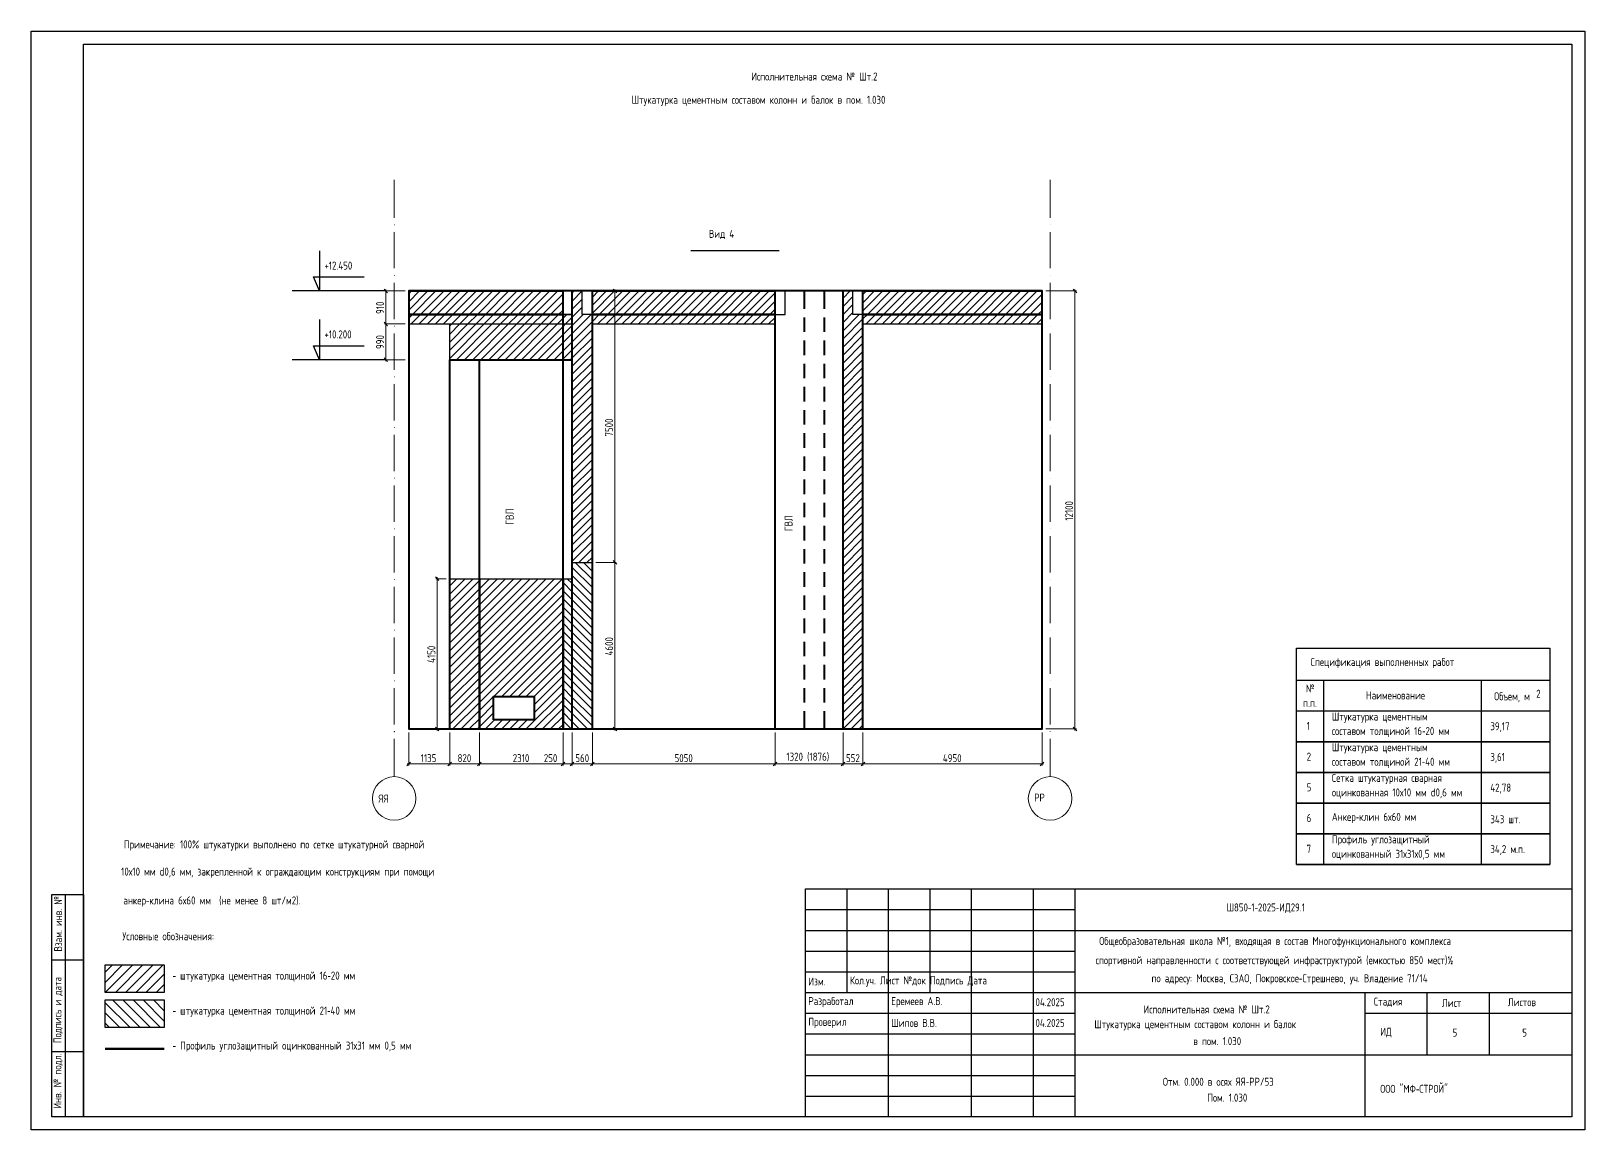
# Model space of a CAD drawing. Header units: millimetres. Extents: x 0 to 129, y 0 to 17.
# Drawn here: x 105.26 to 128.55, y 0.65 to 17.12 of the extents above; entities that cross this region are included whole.
import ezdxf

# ---------------------------------------------------------------- set-up
doc = ezdxf.new("R2010")
doc.units = ezdxf.units.MM
doc.layers.add('PDF _0', color=7, linetype='Continuous')
doc.layers.add('PDF _Текст', color=7, linetype='Continuous')
doc.layers.add('PDF _Оси-1', color=7, linetype='Continuous', true_color=0xaaaaaa)
doc.layers.add('PDF _Оси-3', color=7, linetype='Continuous', true_color=0x989898)
doc.styles.get("Standard").update_dxf_attribs({"font": 'ГОСТ тип А.ttf'})

msp = doc.modelspace()

# ---------------------------------------------------------------- linework, layer by layer
at = {"layer": 'PDF _0', "lineweight": 25}
for points in [[(105.257, 17.12), (128.553, 17.12), (128.553, 0.648), (105.257, 0.648)], [(106.041, 16.924), (128.357, 16.924), (128.357, 0.844), (106.041, 0.844)], [(128.027, 4.626), (124.231, 4.626), (124.231, 7.868), (128.027, 7.868)], [(128.027, 6.467), (124.231, 6.467)], [(128.027, 6.007), (124.231, 6.007)], [(128.027, 5.547), (124.231, 5.547)], [(128.027, 5.087), (124.231, 5.087)], [(116.865, 4.261), (128.357, 4.261), (128.357, 0.844), (116.865, 0.844)], [(105.57, 4.178), (106.041, 4.178), (106.041, 0.844), (105.57, 0.844)]]:
    msp.add_lwpolyline(points, close=True, dxfattribs=at)
for points in [[(109.582, 13.827), (109.582, 13.224), (109.49, 13.435), (110.252, 13.435)], [(115.15, 13.83), (116.475, 13.83)], [(110.554, 13.224), (109.169, 13.224)], [(113.232, 12.872), (113.368, 12.872), (113.368, 13.224), (113.232, 13.224)], [(113.672, 12.872), (113.52, 12.872), (113.52, 13.224), (113.672, 13.224)], [(116.412, 12.872), (116.564, 12.872), (116.564, 13.224), (116.412, 13.224)], [(117.729, 12.872), (117.579, 12.872), (117.579, 13.224), (117.729, 13.224)], [(109.582, 12.796), (109.582, 12.193), (109.49, 12.404), (110.252, 12.404)], [(111.534, 12.193), (111.534, 12.731)], [(110.554, 12.193), (109.169, 12.193)], [(113.368, 9.155), (113.672, 9.155)], [(124.231, 7.388), (128.027, 7.388)], [(124.634, 7.388), (124.634, 4.626)], [(126.996, 7.388), (126.996, 4.626)], [(124.231, 6.928), (128.027, 6.928)], [(124.231, 4.626), (128.027, 4.626)], [(117.486, 4.261), (117.486, 2.708)], [(118.108, 4.261), (118.108, 0.844)], [(118.729, 4.261), (118.729, 2.708)], [(119.35, 4.261), (119.35, 0.844)], [(120.282, 4.261), (120.282, 0.844)], [(120.903, 4.261), (120.903, 0.844)], [(105.767, 4.178), (105.767, 0.844)], [(116.865, 3.95), (120.903, 3.95)], [(116.865, 3.64), (128.357, 3.64)], [(116.865, 3.329), (120.903, 3.329)], [(105.57, 3.197), (106.041, 3.197)], [(116.865, 3.018), (120.903, 3.018)], [(116.865, 2.708), (128.357, 2.708)], [(125.251, 2.708), (125.251, 0.844)], [(126.183, 2.708), (126.183, 1.776)], [(127.115, 2.708), (127.115, 1.776)], [(116.865, 2.397), (120.903, 2.397)], [(125.251, 2.397), (128.357, 2.397)], [(116.865, 2.087), (120.903, 2.087)], [(105.57, 1.825), (106.041, 1.825)], [(116.865, 1.776), (128.357, 1.776)], [(116.865, 1.465), (120.903, 1.465)], [(116.865, 1.155), (120.903, 1.155)]]:
    msp.add_lwpolyline(points, dxfattribs=at)
at = {"layer": 'PDF _0', "lineweight": 13}
for points in [[(110.602, 13.197), (110.548, 13.252)], [(110.864, 13.224), (110.554, 13.224)], [(110.575, 13.246), (110.575, 12.709)], [(113.726, 13.224), (114.031, 13.224)], [(114.037, 13.197), (113.983, 13.252)], [(114.01, 13.246), (114.01, 9.133)], [(120.469, 13.224), (120.929, 13.224)], [(120.934, 13.197), (120.88, 13.252)], [(120.907, 13.246), (120.907, 6.637)], [(110.575, 12.752), (110.575, 12.172)], [(110.548, 12.221), (110.602, 12.166)], [(110.864, 12.193), (110.554, 12.193)], [(114.01, 9.177), (114.01, 6.637)], [(111.372, 8.884), (111.318, 8.938)], [(111.479, 8.911), (111.323, 8.911)], [(111.345, 8.932), (111.345, 6.637)], [(110.918, 6.605), (110.918, 6.112)], [(111.318, 6.686), (111.372, 6.632)], [(111.479, 6.659), (111.323, 6.659)], [(113.726, 6.659), (114.031, 6.659)], [(113.983, 6.686), (114.037, 6.632)], [(120.415, 6.605), (120.415, 6.112)], [(120.469, 6.659), (120.929, 6.659)], [(120.88, 6.686), (120.934, 6.632)], [(110.945, 6.161), (110.891, 6.107)], [(110.896, 6.134), (111.555, 6.134)], [(112, 6.134), (111.512, 6.134)], [(113.254, 6.134), (111.957, 6.134)], [(113.389, 6.134), (113.232, 6.134), (112.916, 6.134)], [(113.346, 6.134), (113.693, 6.134)], [(113.65, 6.134), (116.433, 6.134)], [(116.39, 6.134), (117.451, 6.134)], [(117.408, 6.134), (117.751, 6.134)], [(117.707, 6.134), (120.437, 6.134)], [(120.388, 6.107), (120.442, 6.161)]]:
    msp.add_lwpolyline(points, dxfattribs=at)
at = {"layer": 'PDF _0', "lineweight": 40}
for points in [[(117.729, 6.659), (120.415, 6.659), (120.415, 13.224), (110.918, 13.224), (110.918, 6.659), (112.79, 6.659), (113.091, 6.659), (113.368, 6.659), (113.368, 13.224)], [(113.232, 6.659), (113.232, 13.224)], [(113.368, 6.659), (113.672, 6.659), (113.672, 13.224)], [(116.412, 6.659), (116.412, 13.224)], [(116.851, 12.959), (116.851, 13.224)], [(117.153, 12.959), (117.153, 13.224)], [(117.153, 6.659), (117.43, 6.659), (117.43, 13.224)], [(117.43, 6.659), (117.729, 6.659), (117.729, 13.224)], [(113.232, 12.872), (110.918, 12.872)], [(116.412, 12.872), (113.672, 12.872)], [(116.851, 12.611), (116.851, 12.828)], [(117.153, 12.611), (117.153, 12.828)], [(120.415, 12.872), (117.729, 12.872)], [(116.851, 12.264), (116.851, 12.481)], [(117.153, 12.264), (117.153, 12.481)], [(111.534, 6.659), (111.534, 12.193), (113.368, 12.193)], [(111.979, 6.659), (111.979, 12.193)], [(116.851, 11.917), (116.851, 12.134)], [(117.153, 11.917), (117.153, 12.134)], [(116.851, 11.569), (116.851, 11.787)], [(117.153, 11.569), (117.153, 11.787)], [(116.851, 11.222), (116.851, 11.439)], [(117.153, 11.222), (117.153, 11.439)], [(116.851, 10.875), (116.851, 11.092)], [(117.153, 10.875), (117.153, 11.092)], [(116.851, 10.528), (116.851, 10.745)], [(117.153, 10.528), (117.153, 10.745)], [(116.851, 10.18), (116.851, 10.397)], [(117.153, 10.18), (117.153, 10.397)], [(116.851, 9.833), (116.851, 10.05)], [(117.153, 9.833), (117.153, 10.05)], [(116.851, 9.486), (116.851, 9.703)], [(117.153, 9.486), (117.153, 9.703)], [(116.851, 9.139), (116.851, 9.356)], [(117.153, 9.139), (117.153, 9.356)], [(116.851, 8.791), (116.851, 9.008)], [(117.153, 8.791), (117.153, 9.008)], [(116.851, 8.444), (116.851, 8.661)], [(117.153, 8.444), (117.153, 8.661)], [(116.851, 8.097), (116.851, 8.314)], [(117.153, 8.097), (117.153, 8.314)], [(116.851, 7.75), (116.851, 7.967)], [(117.153, 7.75), (117.153, 7.967)], [(116.851, 7.402), (116.851, 7.619)], [(117.153, 7.402), (117.153, 7.619)], [(116.851, 7.055), (116.851, 7.272)], [(117.153, 7.055), (117.153, 7.272)], [(113.672, 6.659), (116.851, 6.659), (116.851, 6.925)], [(116.851, 6.659), (117.153, 6.659), (117.153, 6.925)]]:
    msp.add_lwpolyline(points, dxfattribs=at)
at = {"layer": 'PDF _0', "color": 3, "lineweight": 30}
for points in [[(110.918, 13.182), (110.961, 13.224)], [(110.918, 13.06), (111.082, 13.224)], [(110.918, 12.938), (111.204, 13.224)], [(110.918, 12.816), (110.973, 12.872), (111.326, 13.224)], [(110.954, 12.731), (111.095, 12.872), (111.448, 13.224)], [(111.076, 12.731), (111.217, 12.872), (111.57, 13.224)], [(111.198, 12.731), (111.339, 12.872), (111.692, 13.224)], [(111.32, 12.731), (111.461, 12.872), (111.813, 13.224)], [(111.441, 12.731), (111.582, 12.872), (111.935, 13.224)], [(111.534, 12.701), (111.563, 12.731), (111.704, 12.872), (112.057, 13.224)], [(111.534, 12.579), (111.685, 12.731), (111.826, 12.872), (112.179, 13.224)], [(111.534, 12.458), (111.807, 12.731), (111.948, 12.872), (112.301, 13.224)], [(111.534, 12.336), (111.929, 12.731), (112.07, 12.872), (112.422, 13.224)], [(111.534, 12.214), (112.05, 12.731), (112.192, 12.872), (112.544, 13.224)], [(111.635, 12.193), (112.172, 12.731), (112.313, 12.872), (112.666, 13.224)], [(111.757, 12.193), (112.294, 12.731), (112.435, 12.872), (112.788, 13.224)], [(111.879, 12.193), (112.416, 12.731), (112.557, 12.872), (112.91, 13.224)], [(112.001, 12.193), (112.538, 12.731), (112.679, 12.872), (113.032, 13.224)], [(112.122, 12.193), (112.66, 12.731), (112.801, 12.872), (113.153, 13.224)], [(112.244, 12.193), (112.781, 12.731), (112.922, 12.872), (113.232, 13.181)], [(112.366, 12.193), (112.903, 12.731), (113.044, 12.872), (113.232, 13.06)], [(113.097, 12.193), (113.232, 12.329), (113.368, 12.464), (113.672, 12.768), (113.775, 12.872), (114.128, 13.224)], [(113.368, 13.195), (113.397, 13.224)], [(113.368, 13.073), (113.519, 13.224)], [(113.368, 12.952), (113.52, 13.103)], [(113.672, 13.134), (113.762, 13.224)], [(113.672, 13.012), (113.884, 13.224)], [(113.672, 12.89), (114.006, 13.224)], [(113.756, 12.731), (113.897, 12.872), (114.25, 13.224)], [(113.878, 12.731), (114.019, 12.872), (114.372, 13.224)], [(114, 12.731), (114.141, 12.872), (114.493, 13.224)], [(114.121, 12.731), (114.262, 12.872), (114.615, 13.224)], [(114.243, 12.731), (114.384, 12.872), (114.737, 13.224)], [(114.365, 12.731), (114.506, 12.872), (114.859, 13.224)], [(114.487, 12.731), (114.628, 12.872), (114.981, 13.224)], [(114.609, 12.731), (114.75, 12.872), (115.102, 13.224)], [(114.73, 12.731), (114.872, 12.872), (115.224, 13.224)], [(114.852, 12.731), (114.993, 12.872), (115.346, 13.224)], [(114.974, 12.731), (115.115, 12.872), (115.468, 13.224)], [(115.096, 12.731), (115.237, 12.872), (115.59, 13.224)], [(115.218, 12.731), (115.359, 12.872), (115.712, 13.224)], [(115.34, 12.731), (115.481, 12.872), (115.833, 13.224)], [(115.461, 12.731), (115.602, 12.872), (115.955, 13.224)], [(115.583, 12.731), (115.724, 12.872), (116.077, 13.224)], [(115.705, 12.731), (115.846, 12.872), (116.199, 13.224)], [(115.827, 12.731), (115.968, 12.872), (116.321, 13.224)], [(115.949, 12.731), (116.09, 12.872), (116.412, 13.194)], [(116.07, 12.731), (116.212, 12.872), (116.412, 13.072)], [(117.43, 13.115), (117.539, 13.224)], [(117.43, 12.506), (117.729, 12.806), (117.795, 12.872), (118.148, 13.224)], [(117.43, 12.993), (117.579, 13.143)], [(117.729, 13.171), (117.782, 13.224)], [(117.729, 13.049), (117.904, 13.224)], [(117.729, 12.928), (118.026, 13.224)], [(117.776, 12.731), (117.917, 12.872), (118.27, 13.224)], [(117.898, 12.731), (118.039, 12.872), (118.392, 13.224)], [(118.02, 12.731), (118.161, 12.872), (118.513, 13.224)], [(118.141, 12.731), (118.282, 12.872), (118.635, 13.224)], [(118.263, 12.731), (118.404, 12.872), (118.757, 13.224)], [(118.385, 12.731), (118.526, 12.872), (118.879, 13.224)], [(118.507, 12.731), (118.648, 12.872), (119.001, 13.224)], [(118.629, 12.731), (118.77, 12.872), (119.122, 13.224)], [(118.75, 12.731), (118.892, 12.872), (119.244, 13.224)], [(118.872, 12.731), (119.013, 12.872), (119.366, 13.224)], [(118.994, 12.731), (119.135, 12.872), (119.488, 13.224)], [(119.116, 12.731), (119.257, 12.872), (119.61, 13.224)], [(119.238, 12.731), (119.379, 12.872), (119.732, 13.224)], [(119.36, 12.731), (119.501, 12.872), (119.853, 13.224)], [(119.481, 12.731), (119.622, 12.872), (119.975, 13.224)], [(119.603, 12.731), (119.744, 12.872), (120.097, 13.224)], [(119.725, 12.731), (119.866, 12.872), (120.219, 13.224)], [(119.847, 12.731), (119.988, 12.872), (120.341, 13.224)], [(119.969, 12.731), (120.11, 12.872), (120.415, 13.177)], [(120.09, 12.731), (120.232, 12.872), (120.415, 13.055)], [(112.488, 12.193), (113.025, 12.731), (113.166, 12.872), (113.232, 12.938)], [(112.61, 12.193), (113.147, 12.731), (113.288, 12.872)], [(112.731, 12.193), (113.232, 12.694), (113.269, 12.731), (113.368, 12.83), (113.52, 12.982)], [(112.853, 12.193), (113.232, 12.572), (113.368, 12.708), (113.532, 12.872)], [(112.975, 12.193), (113.232, 12.45), (113.368, 12.586), (113.653, 12.872)], [(116.192, 12.731), (116.333, 12.872), (116.412, 12.95)], [(116.314, 12.731), (116.412, 12.828)], [(117.43, 12.872), (117.579, 13.021)], [(117.43, 12.75), (117.579, 12.9)], [(117.43, 12.628), (117.673, 12.872)], [(120.212, 12.731), (120.353, 12.872), (120.415, 12.933)], [(113.219, 12.193), (113.232, 12.207), (113.368, 12.342), (113.672, 12.646)], [(117.43, 12.384), (117.729, 12.684)], [(120.334, 12.731), (120.415, 12.812)], [(113.341, 12.193), (113.368, 12.221), (113.672, 12.524)], [(113.368, 12.099), (113.672, 12.403)], [(117.43, 12.263), (117.729, 12.562)], [(117.43, 12.141), (117.729, 12.44)], [(113.368, 11.977), (113.672, 12.281)], [(113.368, 11.855), (113.672, 12.159)], [(117.43, 12.019), (117.729, 12.318)], [(117.43, 11.897), (117.729, 12.197)], [(113.368, 11.733), (113.672, 12.037)], [(113.368, 11.612), (113.672, 11.915)], [(117.43, 11.775), (117.729, 12.075)], [(117.43, 11.653), (117.729, 11.953)], [(113.368, 11.49), (113.672, 11.794)], [(113.368, 11.368), (113.672, 11.672)], [(117.43, 11.532), (117.729, 11.831)], [(117.43, 11.41), (117.729, 11.709)], [(113.368, 11.246), (113.672, 11.55)], [(113.368, 11.124), (113.672, 11.428)], [(117.43, 11.288), (117.729, 11.588)], [(117.43, 11.166), (117.729, 11.466)], [(113.368, 11.002), (113.672, 11.306)], [(113.368, 10.881), (113.672, 11.184)], [(117.43, 11.044), (117.729, 11.344)], [(117.43, 10.923), (117.729, 11.222)], [(113.368, 10.759), (113.672, 11.063)], [(117.43, 10.801), (117.729, 11.1)], [(117.43, 10.679), (117.729, 10.978)], [(113.368, 10.637), (113.672, 10.941)], [(113.368, 10.515), (113.672, 10.819)], [(117.43, 10.557), (117.729, 10.857)], [(117.43, 10.435), (117.729, 10.735)], [(113.368, 10.393), (113.672, 10.697)], [(113.368, 10.272), (113.672, 10.575)], [(117.43, 10.313), (117.729, 10.613)], [(117.43, 10.192), (117.729, 10.491)], [(113.368, 10.15), (113.672, 10.454)], [(113.368, 10.028), (113.672, 10.332)], [(117.43, 10.07), (117.729, 10.369)], [(113.368, 9.906), (113.672, 10.21)], [(113.368, 9.784), (113.672, 10.088)], [(117.43, 9.948), (117.729, 10.248)], [(117.43, 9.826), (117.729, 10.126)], [(113.368, 9.662), (113.672, 9.966)], [(113.368, 9.541), (113.672, 9.844)], [(117.43, 9.704), (117.729, 10.004)], [(117.43, 9.583), (117.729, 9.882)], [(113.368, 9.419), (113.672, 9.723)], [(113.368, 9.297), (113.672, 9.601)], [(117.43, 9.461), (117.729, 9.76)], [(117.43, 9.339), (117.729, 9.638)], [(113.368, 9.175), (113.672, 9.479)], [(113.469, 9.155), (113.672, 9.357)], [(117.43, 9.217), (117.729, 9.517)], [(117.43, 9.095), (117.729, 9.395)], [(113.591, 9.155), (113.672, 9.235)], [(117.43, 8.973), (117.729, 9.273)], [(117.43, 8.852), (117.729, 9.151)], [(111.534, 8.803), (111.641, 8.911)], [(111.534, 8.681), (111.763, 8.911)], [(111.534, 8.559), (111.885, 8.911)], [(111.534, 8.438), (111.979, 8.882), (112.007, 8.911)], [(111.534, 8.316), (111.979, 8.761), (112.129, 8.911)], [(111.534, 8.194), (111.979, 8.639), (112.251, 8.911)], [(111.534, 8.072), (111.979, 8.517), (112.372, 8.911)], [(111.534, 7.95), (111.979, 8.395), (112.494, 8.911)], [(111.534, 7.828), (111.979, 8.273), (112.616, 8.911)], [(111.534, 7.707), (111.979, 8.152), (112.738, 8.911)], [(111.534, 7.585), (111.979, 8.03), (112.86, 8.911)], [(111.534, 7.463), (111.979, 7.908), (112.981, 8.911)], [(111.534, 7.341), (111.979, 7.786), (113.103, 8.911)], [(111.534, 7.219), (111.979, 7.664), (113.225, 8.911)], [(117.43, 8.73), (117.729, 9.029)], [(117.43, 8.608), (117.729, 8.908)], [(111.534, 7.098), (111.979, 7.542), (113.232, 8.796)], [(111.534, 6.976), (111.979, 7.421), (113.232, 8.674)], [(117.43, 8.486), (117.729, 8.786)], [(117.43, 8.364), (117.729, 8.664)], [(111.534, 6.854), (111.979, 7.299), (113.232, 8.552)], [(111.534, 6.732), (111.979, 7.177), (113.232, 8.43)], [(117.43, 8.243), (117.729, 8.542)], [(117.43, 8.121), (117.729, 8.42)], [(111.582, 6.659), (111.979, 7.055), (113.232, 8.309)], [(112.193, 7.147), (113.232, 8.187)], [(117.43, 7.999), (117.729, 8.298)], [(117.43, 7.877), (117.729, 8.177)], [(112.314, 7.147), (113.232, 8.065)], [(112.436, 7.147), (113.232, 7.943)], [(117.43, 7.755), (117.729, 8.055)], [(117.43, 7.633), (117.729, 7.933)], [(112.558, 7.147), (113.232, 7.821)], [(112.68, 7.147), (113.232, 7.7)], [(117.43, 7.512), (117.729, 7.811)], [(117.43, 7.39), (117.729, 7.689)], [(112.798, 7.144), (113.232, 7.578)], [(112.798, 7.022), (113.232, 7.456)], [(117.43, 7.268), (117.729, 7.568)], [(112.798, 6.9), (113.232, 7.334)], [(117.43, 7.146), (117.729, 7.446)], [(117.43, 7.024), (117.729, 7.324)], [(111.704, 6.659), (111.979, 6.933), (112.19, 7.145)], [(111.826, 6.659), (111.979, 6.812), (112.19, 7.023)], [(112.679, 6.659), (113.232, 7.212)], [(112.801, 6.659), (113.232, 7.09)], [(117.43, 6.903), (117.729, 7.202)], [(117.43, 6.781), (117.729, 7.08)], [(111.948, 6.659), (111.979, 6.69), (112.19, 6.901)], [(112.07, 6.659), (112.205, 6.795)], [(112.191, 6.659), (112.327, 6.795)], [(112.313, 6.659), (112.449, 6.795)], [(112.435, 6.659), (112.571, 6.795)], [(112.557, 6.659), (112.693, 6.795)], [(112.922, 6.659), (113.232, 6.969)], [(113.044, 6.659), (113.232, 6.847)], [(117.43, 6.659), (117.729, 6.958)], [(117.551, 6.659), (117.729, 6.837)], [(113.166, 6.659), (113.232, 6.725)], [(117.673, 6.659), (117.729, 6.715)], [(106.367, 3.013), (106.475, 3.121)], [(106.367, 2.86), (106.628, 3.121)], [(106.367, 2.708), (106.78, 3.121)], [(106.52, 2.708), (106.933, 3.121)], [(106.673, 2.708), (107.086, 3.121)], [(106.825, 2.708), (107.238, 3.121)], [(106.978, 2.708), (107.253, 2.982)], [(107.131, 2.708), (107.253, 2.83)]]:
    msp.add_lwpolyline(points, dxfattribs=at)
at = {"layer": 'PDF _0', "color": 1, "lineweight": 100}
for points in [[(110.918, 13.224), (113.232, 13.224)], [(113.672, 13.224), (116.412, 13.224)], [(117.729, 13.224), (120.415, 13.224)], [(110.918, 12.872), (113.232, 12.872)], [(113.672, 12.872), (116.412, 12.872)], [(117.729, 12.872), (120.415, 12.872)], [(111.979, 8.911), (111.979, 6.659)], [(113.232, 8.911), (113.232, 6.659)], [(107.253, 1.865), (106.367, 1.865)]]:
    msp.add_lwpolyline(points, dxfattribs=at)
at = {"layer": 'PDF _0', "lineweight": 30}
for points in [[(110.918, 12.731), (113.368, 12.731), (113.368, 12.872), (110.918, 12.872)], [(113.672, 12.731), (116.412, 12.731), (116.412, 12.872), (113.672, 12.872)], [(117.729, 12.731), (120.415, 12.731), (120.415, 12.872), (117.729, 12.872)], [(106.367, 3.121), (107.253, 3.121), (107.253, 2.708), (106.367, 2.708)], [(106.367, 2.596), (107.253, 2.596), (107.253, 2.183), (106.367, 2.183)]]:
    msp.add_lwpolyline(points, close=True, dxfattribs=at)
at = {"layer": 'PDF _0', "lineweight": 13}
for points in [[(110.548, 12.758), (110.602, 12.704)], [(110.554, 12.731), (110.864, 12.731)], [(114.031, 9.155), (113.726, 9.155)], [(113.983, 9.182), (114.037, 9.128)], [(111.534, 6.112), (111.534, 6.605)], [(111.979, 6.112), (111.979, 6.605)], [(113.232, 6.112), (113.232, 6.605)], [(113.368, 6.112), (113.368, 6.605)], [(113.672, 6.112), (113.672, 6.605)], [(116.412, 6.112), (116.412, 6.605)], [(117.43, 6.112), (117.43, 6.605)], [(117.729, 6.112), (117.729, 6.605)], [(111.507, 6.107), (111.561, 6.161)], [(112.006, 6.161), (111.952, 6.107)], [(113.259, 6.161), (113.205, 6.107)], [(113.395, 6.161), (113.341, 6.107)], [(113.644, 6.107), (113.699, 6.161)], [(116.385, 6.107), (116.439, 6.161)], [(117.403, 6.107), (117.457, 6.161)], [(117.702, 6.107), (117.756, 6.161)]]:
    msp.add_lwpolyline(points, close=True, dxfattribs=at)
at = {"layer": 'PDF _0', "color": 5, "lineweight": 30}
for points in [[(113.672, 8.899), (113.416, 9.155)], [(113.672, 9.021), (113.538, 9.155)], [(113.672, 9.143), (113.66, 9.155)], [(113.672, 8.534), (113.368, 8.838), (113.295, 8.911)], [(113.672, 8.778), (113.368, 9.081)], [(113.672, 8.656), (113.368, 8.96)], [(113.672, 8.412), (113.368, 8.716), (113.232, 8.852)], [(113.672, 8.29), (113.368, 8.594), (113.232, 8.73)], [(113.672, 8.169), (113.368, 8.472), (113.232, 8.608)], [(113.672, 8.047), (113.368, 8.351), (113.232, 8.486)], [(113.672, 7.925), (113.368, 8.229), (113.232, 8.364)], [(113.672, 7.803), (113.368, 8.107), (113.232, 8.243)], [(113.672, 7.681), (113.368, 7.985), (113.232, 8.121)], [(113.672, 7.559), (113.368, 7.863), (113.232, 7.999)], [(113.672, 7.438), (113.368, 7.741), (113.232, 7.877)], [(113.672, 7.316), (113.368, 7.62), (113.232, 7.755)], [(113.672, 7.194), (113.368, 7.498), (113.232, 7.633)], [(113.672, 7.072), (113.368, 7.376), (113.232, 7.512)], [(113.672, 6.95), (113.368, 7.254), (113.232, 7.39)], [(113.672, 6.829), (113.368, 7.132), (113.232, 7.268)], [(113.672, 6.707), (113.368, 7.011), (113.232, 7.146)], [(113.598, 6.659), (113.368, 6.889), (113.232, 7.024)], [(113.476, 6.659), (113.368, 6.767), (113.232, 6.903)], [(113.354, 6.659), (113.232, 6.781)], [(106.892, 2.183), (106.479, 2.596)], [(107.045, 2.183), (106.632, 2.596)], [(107.197, 2.183), (106.785, 2.596)], [(107.253, 2.28), (106.937, 2.596)], [(107.253, 2.433), (107.09, 2.596)], [(107.253, 2.586), (107.242, 2.596)], [(106.74, 2.183), (106.367, 2.555)], [(106.587, 2.183), (106.367, 2.402)], [(106.434, 2.183), (106.367, 2.25)]]:
    msp.add_lwpolyline(points, dxfattribs=at)
at = {"layer": 'PDF _0', "lineweight": 30}
msp.add_lwpolyline([(111.534, 8.911), (113.368, 8.911)], dxfattribs=at)
at = {"layer": 'PDF _0', "lineweight": 40}
msp.add_lwpolyline([(112.19, 6.795), (112.19, 7.147), (112.798, 7.147), (112.798, 6.795)], close=True, dxfattribs=at)
at = {"layer": 'PDF _Оси-1', "lineweight": 20}
for centre in [(110.701, 5.618), (120.534, 5.618)]:
    msp.add_circle(centre, 0.326, dxfattribs=at)
at = {"layer": 'PDF _Оси-3', "lineweight": 9}
for points in [[(110.701, 14.89), (110.701, 14.323)], [(120.534, 14.323), (120.534, 14.89)], [(110.701, 14.106), (110.701, 13.564)], [(120.534, 13.564), (120.534, 14.106)], [(110.701, 13.347), (110.701, 12.804)], [(120.534, 12.804), (120.534, 13.347)], [(110.701, 12.587), (110.701, 12.044)], [(120.534, 12.044), (120.534, 12.587)], [(110.701, 11.827), (110.701, 11.285)], [(120.534, 11.285), (120.534, 11.827)], [(110.701, 11.068), (110.701, 10.525)], [(120.534, 10.525), (120.534, 11.068)], [(110.701, 10.308), (110.701, 9.765)], [(120.534, 9.765), (120.534, 10.308)], [(110.701, 9.548), (110.701, 9.006)], [(120.534, 9.006), (120.534, 9.548)], [(110.701, 8.789), (110.701, 8.246)], [(120.534, 8.246), (120.534, 8.789)], [(110.701, 8.029), (110.701, 7.487)], [(120.534, 7.487), (120.534, 8.029)], [(110.701, 7.269), (110.701, 6.727)], [(120.534, 6.727), (120.534, 7.269)], [(110.701, 6.51), (110.701, 5.944)], [(120.534, 5.944), (120.534, 6.51)]]:
    msp.add_lwpolyline(points, dxfattribs=at)
at = {"layer": 'PDF _Оси-3', "lineweight": 5}
for points in [[(110.701, 14.215), (110.703, 14.215), (110.703, 14.217), (110.701, 14.217)], [(120.534, 14.215), (120.536, 14.215), (120.536, 14.217), (120.534, 14.217)], [(110.701, 13.455), (110.703, 13.455), (110.703, 13.457), (110.701, 13.457)], [(120.534, 13.455), (120.536, 13.455), (120.536, 13.457), (120.534, 13.457)], [(110.701, 12.696), (110.703, 12.696), (110.703, 12.698), (110.701, 12.698)], [(120.534, 12.696), (120.536, 12.696), (120.536, 12.698), (120.534, 12.698)], [(110.701, 11.936), (110.703, 11.936), (110.703, 11.938), (110.701, 11.938)], [(120.534, 11.936), (120.536, 11.936), (120.536, 11.938), (120.534, 11.938)], [(110.701, 11.176), (110.703, 11.176), (110.703, 11.178), (110.701, 11.178)], [(120.534, 11.176), (120.536, 11.176), (120.536, 11.178), (120.534, 11.178)], [(110.701, 10.417), (110.703, 10.417), (110.703, 10.419), (110.701, 10.419)], [(120.534, 10.417), (120.536, 10.417), (120.536, 10.419), (120.534, 10.419)], [(110.701, 9.657), (110.703, 9.657), (110.703, 9.659), (110.701, 9.659)], [(120.534, 9.657), (120.536, 9.657), (120.536, 9.659), (120.534, 9.659)], [(110.701, 8.897), (110.703, 8.897), (110.703, 8.899), (110.701, 8.899)], [(120.534, 8.897), (120.536, 8.897), (120.536, 8.899), (120.534, 8.899)], [(110.701, 8.138), (110.703, 8.138), (110.703, 8.14), (110.701, 8.14)], [(120.534, 8.138), (120.536, 8.138), (120.536, 8.14), (120.534, 8.14)], [(110.701, 7.378), (110.703, 7.378), (110.703, 7.38), (110.701, 7.38)], [(120.534, 7.378), (120.536, 7.378), (120.536, 7.38), (120.534, 7.38)], [(110.701, 6.618), (110.703, 6.618), (110.703, 6.62), (110.701, 6.62)], [(120.534, 6.618), (120.536, 6.618), (120.536, 6.62), (120.534, 6.62)]]:
    msp.add_lwpolyline(points, close=True, dxfattribs=at)

# ---------------------------------------------------------------- texts
at = {"layer": 'PDF _Текст', "char_height": 0.12, "attachment_point": 4}
for s, insert in [('Исполнительная схема № Шт.2', (116.055, 16.439)), ('Штукатурка цементным составом колонн и балок в пом. 1.030', (114.26, 16.074)), ('Вид 4', (115.419, 14.071)), ('+12.450', (109.655, 13.605)), ('+10.200', (109.655, 12.574)), ('Спецификация выполненных работ', (124.44, 7.647)), ('№', (124.369, 7.267)), ('Наименование', (125.27, 7.162)), ('2', (127.823, 7.187)), ('п.п.', (124.328, 7.049)), ('Объем, м', (127.191, 7.134)), ('1', (124.381, 6.704)), ('Штукатурка цементным', (124.759, 6.829)), ('39,17', (127.135, 6.686)), ('составом толщиной 16‐20 мм', (124.759, 6.612)), ('1320 (1876)', (116.581, 6.237)), ('2', (124.381, 6.244)), ('Штукатурка цементным', (124.759, 6.369)), ('3,61', (127.135, 6.225)), ('1135', (111.098, 6.221)), ('820', (111.651, 6.221)), ('2310', (112.478, 6.221)), ('250', (112.944, 6.221)), ('560', (113.417, 6.221)), ('5050', (114.904, 6.221)), ('552', (117.475, 6.221)), ('4950', (118.927, 6.221)), ('составом толщиной 21‐40 мм', (124.759, 6.151)), ('5', (124.381, 5.784)), ('Сетка штукатурная сварная', (124.759, 5.909)), ('42,78', (127.135, 5.765)), ('оцинкованная 10х10 мм d0,6 мм', (124.759, 5.691)), ('6', (124.381, 5.323)), ('Анкер‐клин 6х60 мм', (124.759, 5.325)), ('343 шт.', (127.135, 5.305)), ('Примечание: 100% штукатурки выполнено по сетке штукатурной сварной', (106.648, 4.912)), ('7', (124.38, 4.863)), ('Профиль углозащитный', (124.759, 4.988)), ('34,2 м.п.', (127.135, 4.844)), ('оцинкованный 31х31х0,5 мм', (124.759, 4.771)), ('10х10 мм d0,6 мм, закрепленной к ограждающим конструкциям при помощи', (106.607, 4.504)), ('анкер‐клина 6х60 мм  (не менее 8 шт/м2).', (106.64, 4.072)), ('Ш850‐1‐2025‐ИД29.1', (123.18, 3.971)), ('Условные обозначения:', (106.625, 3.551)), ('Общеобразовательная школа №1, входящая в состав Многофункционального комплекса', (121.272, 3.464)), ('спортивной направленности с соответствующей инфраструктурой (емкостью 850 мест)½', (121.218, 3.176)), ('‐ штукатурка цементная толщиной 16‐20 мм', (107.38, 2.945)), ('Изм.', (116.911, 2.873)), ('Кол.уч. Лист №док Подпись Дата', (117.534, 2.873)), ('по адресу: Москва, СЗАО, Покровское‐Стрешнево, уч. Владение 71/14', (122.055, 2.905)), ('Разработал', (116.911, 2.563)), ('Еремеев А.В.', (118.154, 2.563)), ('04.2025', (120.316, 2.563)), ('Стадия', (125.388, 2.563)), ('Лист', (126.41, 2.552)), ('Листов', (127.398, 2.563)), ('‐ штукатурка цементная толщиной 21‐40 мм', (107.38, 2.42)), ('Исполнительная схема № Шт.2', (121.936, 2.455)), ('Проверил', (116.911, 2.252)), ('Шипов В.В.', (118.154, 2.252)), ('04.2025', (120.316, 2.252)), ('Штукатурка цементным составом колонн и балок    ', (121.198, 2.217)), ('ИД', (125.485, 2.107)), ('5', (126.568, 2.107)), ('5', (127.613, 2.107)), ('‐ Профиль углозащитный оцинкованный 31х31 мм 0,5 мм', (107.38, 1.896)), ('в пом. 1.030', (122.681, 1.979)), ('Отм. 0.000 в осях ЯЯ‐РР/53', (122.226, 1.37)), ('Пом. 1.030', (122.891, 1.132)), ('ООО "МФ‐СТРОЙ"', (125.485, 1.264))]:
    msp.add_mtext(s, dxfattribs=dict(at, insert=insert))
at = {"layer": 'PDF _Текст', "char_height": 0.12, "attachment_point": 4, "rotation": 90}
for s, insert in [('910', (110.489, 12.88)), ('990', (110.489, 12.355)), ('7500', (113.922, 11.042)), ('12100', (120.82, 9.78)), ('ГВЛ', (112.432, 9.72)), ('ГВЛ', (116.613, 9.623)), ('4600', (113.923, 7.761)), ('4150', (111.258, 7.649)), ('Взам. инв. №', (105.662, 3.322)), ('Подпись и дата', (105.662, 1.949)), ('Инв. № подл.', (105.662, 0.969))]:
    msp.add_mtext(s, dxfattribs=dict(at, insert=insert))
at = {"layer": 'PDF _Текст', "color": 253, "true_color": 0xaaaaaa, "char_height": 0.12, "attachment_point": 4}
for s, insert in [('ЯЯ', (110.466, 5.614)), ('РР', (120.295, 5.63))]:
    msp.add_mtext(s, dxfattribs=dict(at, insert=insert))

doc.saveas('drawing.dxf')
